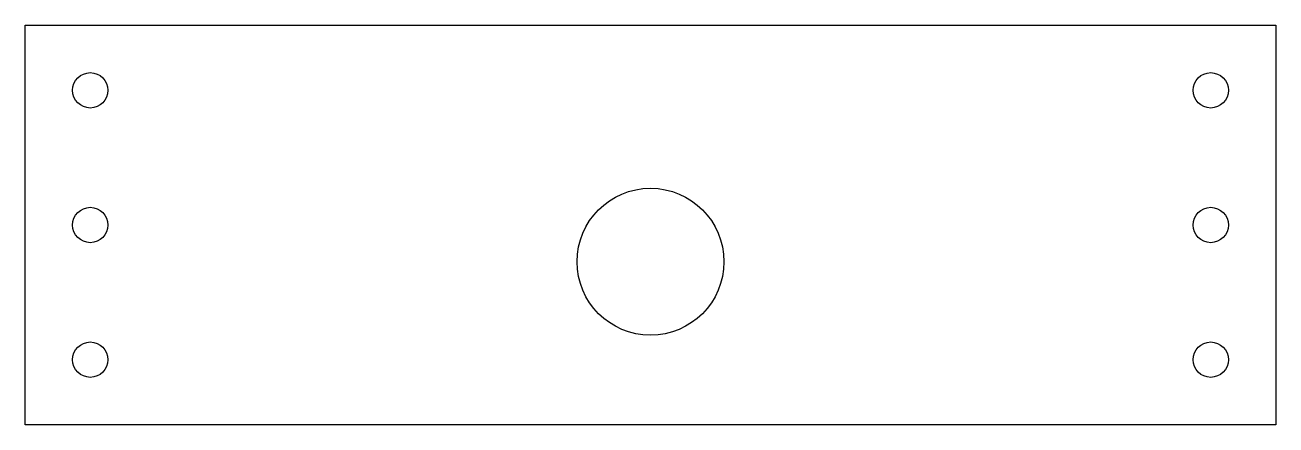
# Model space of a CAD drawing. Header units: millimetres. Extents: x -40 to 190, y 0 to 74.
import ezdxf

# ---------------------------------------------------------------- set-up
doc = ezdxf.new("R2010")
doc.units = ezdxf.units.MM
doc.layers.get('0').update_dxf_attribs({"linetype": 'CONTINUOUS'})
doc.layers.add('CUT', color=7, linetype='CONTINUOUS')

msp = doc.modelspace()

# ---------------------------------------------------------------- linework, layer by layer
for centre in [(-28, 36.75), (178, 36.75)]:
    msp.add_circle(centre, 3.25)
at = {"layer": 'CUT', "linetype": 'CONTINUOUS', "lineweight": -3}
for p, q in [((-40, 73.5), (190, 73.5)), ((-40, 0), (-40, 73.5)), ((190, 73.5), (190, 0)), ((190, 0), (-40, 0))]:
    msp.add_line(p, q, dxfattribs=at)
at = {"layer": 'CUT'}
for centre, radius in [((-28, 61.5), 3.25), ((178, 61.5), 3.25), ((75, 30), 13.5), ((-28, 12), 3.25), ((178, 12), 3.25)]:
    msp.add_circle(centre, radius, dxfattribs=at)

doc.saveas('drawing.dxf')
